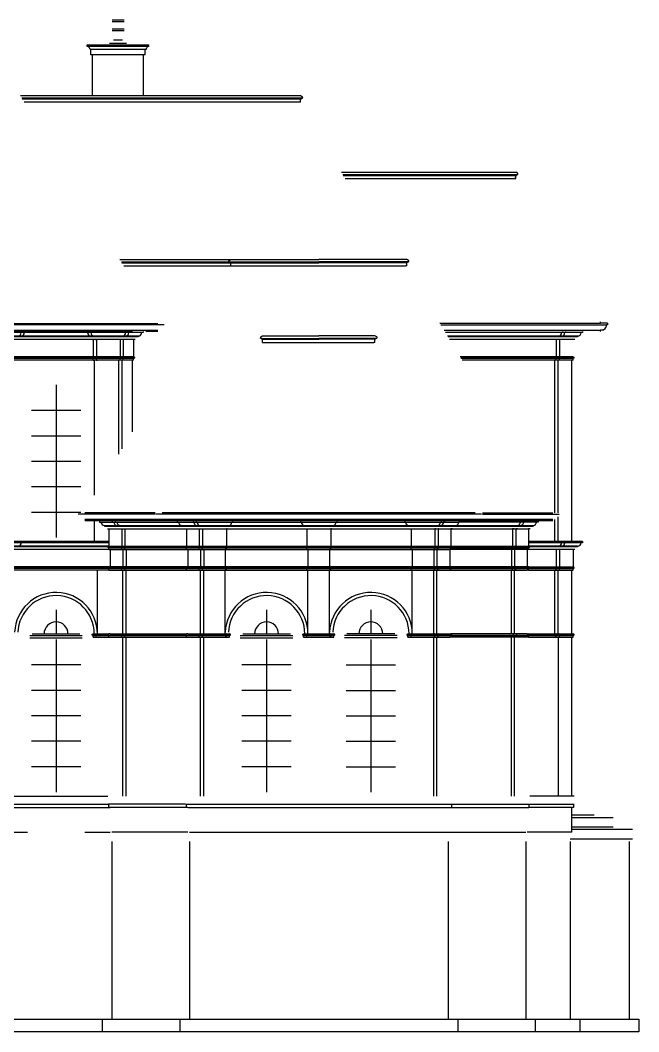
# Model space of a CAD drawing. Header units: metres. Extents: x 10516 to 12055, y -106 to 577.
# Drawn here: x 11667 to 12055, y -106 to 530 of the extents above; entities that cross this region are included whole.
import ezdxf

# ---------------------------------------------------------------- set-up
doc = ezdxf.new("R2010")
doc.units = ezdxf.units.M

msp = doc.modelspace()

# ---------------------------------------------------------------- linework, layer by layer
for p, q in [((11731.88, 529.57), (11724.31, 529.57)), ((11731.88, 528.57), (11724.31, 528.57)), ((11731.88, 523.95), (11724.31, 523.95)), ((11731.88, 522.95), (11724.31, 522.95)), ((11722.81, 515.07), (11733.38, 515.07)), ((11730.88, 517.07), (11725.31, 517.07)), ((11708.69, 513.07), (11708.69, 514.07)), ((11708.69, 514.07), (11747.49, 514.07)), ((11747.49, 513.07), (11708.69, 513.07)), ((11708.69, 513.07), (11708.69, 513.07)), ((11745.69, 511.27), (11710.49, 511.27)), ((11711.09, 507.86), (11711.09, 511.27)), ((11745.09, 507.86), (11745.09, 511.27)), ((11747.49, 513.07), (11747.49, 514.07)), ((11747.49, 513.07), (11747.49, 513.07)), ((11745.09, 507.86), (11711.09, 507.86)), ((11712.09, 482.06), (11712.09, 507.86)), ((11744.09, 482.06), (11744.09, 507.86)), ((11842.7, 482.06, -0.34), (11666.74, 482.06, -0.34)), ((11843.54, 480.56, -0.34), (11667.65, 480.56, -0.34)), ((11842.69, 480.06, -0.34), (11667.96, 480.06, -0.34)), ((11842.7, 478.06, -0.34), (11669.17, 478.06, -0.34)), ((11842.69, 478.06, -0.34), (11841.94, 478.06, -0.34)), ((11843.79, 481.51, -0.34), (11842.69, 482.06, -0.34)), ((11842.69, 480.06, -0.34), (11843.07, 480.06, -0.34)), ((11842.69, 478.06, -0.34), (11842.69, 480.06, -0.34)), ((11868.34, 434.06, -0.34), (11977.9, 434.06, -0.34)), ((11869.24, 432.56, -0.34), (11978.74, 432.56, -0.34)), ((11978.99, 433.51, -0.34), (11977.89, 434.06, -0.34)), ((11869.54, 432.06, -0.34), (11977.89, 432.06, -0.34)), ((11870.74, 430.06, -0.34), (11977.9, 430.06, -0.34)), ((11977.89, 430.06, -0.34), (11977.14, 430.06, -0.34)), ((11977.89, 432.06, -0.34), (11978.27, 432.06, -0.34)), ((11977.89, 430.06, -0.34), (11977.89, 432.06, -0.34)), ((11729.32, 379.2), (11854.14, 379.2)), ((11730.24, 377.7), (11854.14, 377.7)), ((11730.54, 377.2), (11798.51, 377.2)), ((11731.76, 375.2), (11798.88, 375.2)), ((11797.79, 378.65), (11798.88, 379.2)), ((11798.88, 377.2), (11798.51, 377.2)), ((11798.88, 375.2), (11798.88, 377.2)), ((11798.88, 377.2), (11854.14, 377.2)), ((11798.88, 375.2), (11799.63, 375.2)), ((11799.63, 375.2), (11908.66, 375.2)), ((11909.41, 379.2), (11854.14, 379.2)), ((11910.28, 377.7), (11854.14, 377.7)), ((11909.41, 377.2), (11854.14, 377.2)), ((11909.41, 375.2), (11908.66, 375.2)), ((11910.5, 378.65), (11909.41, 379.2)), ((11909.41, 377.2), (11909.78, 377.2)), ((11909.41, 375.2), (11909.41, 377.2)), ((11463.52, 339.06), (11753.14, 339.06)), ((11463.52, 338.31), (11757.15, 338.31)), ((11930.23, 339.25), (12031.14, 339.25)), ((11930.83, 338.25), (12034.85, 338.25)), ((12031.14, 339.25), (12031.14, 340.06)), ((12035.56, 339.25), (12031.14, 339.25)), ((12035.56, 338.25), (12034.85, 338.25)), ((12035.56, 339.25), (12035.56, 338.25)), ((11740.77, 331.18), (11387.17, 331.18)), ((11463.52, 334.92), (11753.14, 334.92)), ((11737.14, 334.06), (11463.52, 334.06)), ((11742.89, 333.31), (11463.52, 333.31)), ((11740.77, 330.68), (11463.52, 330.68)), ((11667.67, 334.06), (11667.67, 333.31)), ((11667.67, 331.18), (11667.67, 330.68)), ((11669.67, 333.31), (11669.17, 333.31)), ((11669.67, 334.06), (11669.67, 333.31)), ((11708.62, 334.06), (11708.62, 333.31)), ((11708.62, 333.31), (11709.12, 333.31)), ((11710.62, 334.06), (11710.62, 333.31)), ((11710.62, 331.18), (11710.62, 330.68)), ((11712.62, 331.18), (11712.62, 330.68)), ((11731.27, 331.18), (11731.27, 330.68)), ((11733.27, 334.06), (11733.27, 333.31)), ((11733.27, 331.18), (11733.27, 330.68)), ((11735.27, 333.31), (11734.77, 333.31)), ((11735.27, 334.06), (11735.27, 333.31)), ((11740.77, 331.18), (11740.77, 330.68)), ((11743.89, 333.31), (11742.89, 333.31)), ((11743.89, 334.06), (11743.89, 333.31)), ((11753.14, 334.06), (11745.49, 334.06)), ((11817.72, 330.65), (11818.81, 331.2)), ((11818.81, 331.2), (11854.14, 331.2)), ((11889.47, 331.2), (11854.14, 331.2)), ((11890.57, 330.65), (11889.47, 331.2)), ((11932.89, 334.81), (12031.14, 334.81)), ((12018.89, 333.31), (11933.79, 333.31)), ((12016.77, 331.18), (11935.07, 331.18)), ((12016.77, 330.68), (11935.37, 330.68)), ((12005.15, 331.18, 0.34), (12005.15, 330.68, 0.34)), ((12007.15, 333.31, 0.34), (12006.65, 333.31, 0.34)), ((12007.15, 334.06, 0.34), (12007.15, 333.31, 0.34)), ((12007.15, 331.18, 0.34), (12007.15, 330.68, 0.34)), ((12009.15, 333.31, 0.34), (12008.65, 333.31, 0.34)), ((12009.15, 334.06, 0.34), (12009.15, 333.31, 0.34)), ((12016.77, 331.18, 0.34), (12016.77, 330.68, 0.34)), ((12019.9, 333.31, 0.34), (12018.9, 333.31, 0.34)), ((12019.9, 334.06, 0.34), (12019.9, 333.31, 0.34)), ((12033.22, 334.81), (12031.14, 334.81)), ((12031.14, 334.06), (12031.14, 334.81)), ((12033.22, 334.81), (12033.22, 335.35)), ((11737.89, 329.06), (11462.77, 329.06)), ((11711.99, 329.06), (11712.49, 329.06)), ((11712.49, 329.06), (11712.49, 318.06)), ((11713.99, 329.06), (11714.49, 329.06)), ((11714.49, 329.06), (11714.49, 318.06)), ((11729.39, 329.06), (11729.39, 318.06)), ((11729.89, 329.06), (11729.39, 329.06)), ((11731.39, 329.06), (11731.39, 318.06)), ((11731.89, 329.06), (11731.39, 329.06)), ((11737.89, 329.06), (11737.89, 318.06)), ((11738.89, 329.06), (11737.89, 329.06)), ((11817.94, 329.7), (11854.14, 329.7)), ((11818.81, 329.2), (11818.44, 329.2)), ((11818.81, 327.2), (11818.81, 329.2)), ((11818.81, 329.2), (11854.14, 329.2)), ((11818.81, 327.2), (11819.56, 327.2)), ((11819.56, 327.2), (11888.72, 327.2)), ((11890.35, 329.7), (11854.14, 329.7)), ((11889.47, 329.2), (11854.14, 329.2)), ((11889.47, 327.2), (11888.72, 327.2)), ((11889.47, 329.2), (11889.85, 329.2)), ((11889.47, 327.2), (11889.47, 329.2)), ((12014.89, 329.06), (11936.34, 329.06)), ((12003.27, 329.06, 0.34), (12003.27, 318.06, 0.34)), ((12005.27, 329.06, 0.34), (12005.27, 318.06, 0.34)), ((11737.89, 318.06), (11462.14, 318.06)), ((11711.94, 317.78), (11712.49, 318.06)), ((11713.94, 317.78), (11714.49, 318.06)), ((11729.94, 317.78), (11729.39, 318.06)), ((11731.94, 317.78), (11731.39, 318.06)), ((11738.44, 317.78), (11737.89, 318.06)), ((12013.9, 318.06, 0.34), (11942.94, 318.06, 0.34)), ((12003.82, 317.78, 0.34), (12003.27, 318.06, 0.34)), ((12005.82, 317.78, 0.34), (12005.27, 318.06, 0.34)), ((12014.44, 317.78, 0.34), (12013.89, 318.06, 0.34)), ((11738.33, 317.31), (11462.14, 317.31)), ((11737.89, 317.06), (11462.14, 317.06)), ((11737.14, 316.06), (11462.14, 316.06)), ((11712.49, 317.06), (11712.3, 317.06)), ((11712.49, 316.06), (11712.49, 317.06)), ((11712.49, 316.06), (11713.24, 316.06)), ((11713.24, 231.22), (11713.24, 316.06)), ((11714.49, 316.06), (11714.49, 317.06)), ((11714.49, 316.06), (11715.24, 316.06)), ((11728.64, 256.89), (11728.64, 316.06)), ((11729.39, 316.06), (11728.64, 316.06)), ((11729.39, 316.06), (11729.39, 317.06)), ((11730.64, 260.22), (11730.64, 316.06)), ((11731.39, 316.06), (11730.64, 316.06)), ((11731.39, 317.06), (11731.58, 317.06)), ((11731.39, 316.06), (11731.39, 317.06)), ((11737.14, 271.05), (11737.14, 316.06)), ((11737.89, 316.06), (11737.14, 316.06)), ((11737.89, 317.06), (11738.08, 317.06)), ((11737.89, 316.06), (11737.89, 317.06)), ((12014.34, 317.31, 0.34), (11943.39, 317.31, 0.34)), ((12014.08, 317.06, 0.34), (11943.54, 317.06, 0.34)), ((12013.89, 316.06, 0.34), (11944.14, 316.06, 0.34)), ((12002.52, 220.06), (12002.52, 316.06)), ((12003.27, 316.06, 0.34), (12003.27, 317.06, 0.34)), ((12004.52, 220.06), (12004.52, 316.06)), ((12005.27, 316.06, 0.34), (12005.27, 317.06, 0.34)), ((12013.14, 202.06), (12013.15, 316.06)), ((12013.9, 316.06, 0.34), (12013.9, 317.06, 0.34)), ((11689.14, 300.56), (11689.14, 204.56)), ((11673.64, 284.56), (11704.64, 284.56)), ((11673.64, 268.56), (11704.64, 268.56)), ((11673.64, 252.56), (11704.64, 252.56)), ((11673.64, 236.56), (11704.64, 236.56)), ((11673.64, 220.56), (11704.64, 220.56)), ((11751.37, 219.31), (11703.14, 219.31)), ((11751.37, 220.06), (11707.14, 220.06)), ((11956.42, 219.31), (11751.87, 219.31)), ((11952.41, 220.06), (11755.88, 220.06)), ((11956.92, 220.06), (12001.14, 220.06)), ((11956.92, 219.31), (12005.15, 219.31)), ((12004.52, 202.06), (12004.52, 217.48)), ((12001.14, 215.92), (11707.14, 215.92)), ((12001.14, 215.06), (11707.14, 215.06)), ((11713.24, 202.06), (11713.24, 215.06)), ((11716.39, 215.06), (11716.39, 214.31)), ((11716.39, 214.31), (11717.39, 214.31)), ((11717.39, 214.31), (11765.13, 214.31)), ((11719.52, 212.18), (11988.77, 212.18)), ((11719.52, 212.18), (11719.52, 211.68)), ((11719.52, 211.68), (11988.77, 211.68)), ((11721.39, 210.06), (11722.39, 210.06)), ((11722.39, 210.06), (11985.89, 210.06)), ((11722.39, 210.06), (11722.39, 199.06)), ((11724.39, 215.06), (11724.39, 214.31)), ((11724.39, 214.31), (11725.39, 214.31)), ((11726.39, 215.06), (11726.39, 214.31)), ((11727.52, 212.18), (11727.52, 211.68)), ((11729.39, 210.06), (11730.39, 210.06)), ((11729.52, 212.18), (11729.52, 211.68)), ((11730.39, 210.06), (11730.39, 199.06)), ((11731.39, 210.06), (11732.39, 210.06)), ((11732.39, 210.06), (11732.39, 199.06)), ((11765.13, 215.06), (11765.13, 214.31)), ((11765.13, 214.31), (11766.13, 214.31)), ((11766.13, 214.31), (11942.16, 214.31)), ((11768.25, 212.18), (11768.25, 211.68)), ((11770.13, 210.06), (11771.13, 210.06)), ((11771.13, 210.06), (11771.13, 199.06)), ((11775.25, 215.06), (11775.25, 214.31)), ((11775.25, 214.31), (11775.75, 214.31)), ((11777.25, 215.06), (11777.25, 214.31)), ((11777.25, 212.18), (11777.25, 211.68)), ((11778.63, 210.06), (11779.13, 210.06)), ((11779.13, 210.06), (11779.13, 199.06)), ((11779.25, 212.18), (11779.25, 211.68)), ((11780.63, 210.06), (11781.13, 210.06)), ((11781.13, 210.06), (11781.13, 199.06)), ((11796.15, 210.06), (11796.15, 199.06)), ((11796.65, 210.06), (11796.15, 210.06)), ((11798.02, 212.18), (11798.02, 211.68)), ((11800.02, 215.06), (11800.02, 214.31)), ((11842.77, 215.06), (11842.77, 214.31)), ((11844.77, 212.18), (11844.77, 211.68)), ((11846.15, 210.06), (11846.65, 210.06)), ((11846.65, 210.06), (11846.65, 199.06)), ((11861.64, 210.06), (11861.64, 199.06)), ((11862.14, 210.06), (11861.64, 210.06)), ((11863.52, 212.18), (11863.52, 211.68)), ((11865.52, 215.06), (11865.52, 214.31)), ((11908.27, 215.06), (11908.27, 214.31)), ((11910.27, 212.18), (11910.27, 211.68)), ((11911.64, 210.06), (11912.14, 210.06)), ((11912.14, 210.06), (11912.14, 199.06)), ((11927.16, 210.06), (11927.16, 199.06)), ((11927.66, 210.06), (11927.16, 210.06)), ((11929.04, 212.18), (11929.04, 211.68)), ((11929.16, 210.06), (11929.16, 199.06)), ((11929.66, 210.06), (11929.16, 210.06)), ((11931.04, 215.06), (11931.04, 214.31)), ((11931.04, 212.18), (11931.04, 211.68)), ((11933.04, 214.31), (11932.54, 214.31)), ((11933.04, 215.06), (11933.04, 214.31)), ((11937.16, 210.06), (11937.16, 199.06)), ((11938.16, 210.06), (11937.16, 210.06)), ((11940.04, 212.18), (11940.04, 211.68)), ((11943.16, 214.31), (11942.16, 214.31)), ((11943.16, 215.06), (11943.16, 214.31)), ((11990.89, 214.31), (11943.16, 214.31)), ((11975.89, 210.06), (11975.89, 199.06)), ((11976.89, 210.06), (11975.89, 210.06)), ((11977.89, 210.06), (11977.89, 199.06)), ((11978.89, 210.06), (11977.89, 210.06)), ((11978.77, 212.18), (11978.77, 211.68)), ((11980.77, 212.18), (11980.77, 211.68)), ((11981.89, 215.06), (11981.89, 214.31)), ((11983.89, 214.31), (11982.89, 214.31)), ((11983.89, 215.06), (11983.89, 214.31)), ((11985.89, 210.06), (11985.89, 199.06)), ((11986.89, 210.06), (11985.89, 210.06)), ((11988.77, 212.18), (11988.77, 211.68)), ((11991.89, 214.31), (11990.89, 214.31)), ((11991.89, 215.06), (11991.89, 214.31)), ((12002.52, 202.06), (12002.52, 215.92)), ((11722.39, 202.06), (11592.64, 202.06)), ((11722.39, 201.31), (11592.64, 201.31)), ((11722.39, 199.18), (11592.64, 199.18)), ((11721.74, 198.68), (11592.64, 198.68)), ((11722.39, 197.06), (11592.64, 197.06)), ((11667.77, 201.31), (11667.27, 201.31)), ((11667.77, 202.06), (11667.77, 201.31)), ((11721.85, 198.78), (11722.39, 199.06)), ((11721.96, 198.31), (11986.33, 198.31)), ((11722.39, 198.06), (11722.21, 198.06)), ((11722.39, 199.06), (11985.89, 199.06)), ((11722.39, 197.06), (11722.39, 198.06)), ((11722.39, 198.06), (11985.89, 198.06)), ((11722.39, 197.06), (11723.14, 197.06)), ((11723.14, 197.06), (11723.14, 186.06)), ((11723.14, 197.06), (11771.13, 197.06)), ((11729.85, 198.78), (11730.39, 199.06)), ((11730.39, 198.06), (11730.21, 198.06)), ((11730.39, 197.06), (11730.39, 198.06)), ((11730.39, 197.06), (11731.14, 197.06)), ((11731.14, 197.06), (11731.14, 186.06)), ((11731.85, 198.78), (11732.39, 199.06)), ((11732.39, 197.06), (11732.39, 198.06)), ((11732.39, 197.06), (11733.14, 197.06)), ((11733.14, 197.06), (11733.14, 186.06)), ((11770.58, 198.78), (11771.13, 199.06)), ((11771.13, 198.06), (11770.94, 198.06)), ((11771.13, 197.06), (11771.13, 198.06)), ((11771.13, 197.06), (11771.88, 197.06)), ((11771.88, 197.06), (11936.41, 197.06)), ((11771.88, 197.06), (11771.88, 186.06)), ((11778.58, 198.78), (11779.13, 199.06)), ((11779.13, 198.06), (11778.94, 198.06)), ((11779.13, 197.06), (11779.13, 198.06)), ((11779.13, 197.06), (11779.88, 197.06)), ((11779.88, 197.06), (11779.88, 186.06)), ((11780.58, 198.78), (11781.13, 199.06)), ((11781.13, 197.06), (11781.13, 198.06)), ((11781.13, 197.06), (11781.88, 197.06)), ((11781.88, 197.06), (11781.88, 186.06)), ((11796.15, 197.06), (11795.4, 197.06)), ((11795.4, 197.06), (11795.4, 186.06)), ((11796.69, 198.78), (11796.15, 199.06)), ((11796.15, 197.06), (11796.15, 198.06)), ((11846.1, 198.78), (11846.65, 199.06)), ((11846.65, 197.06), (11846.65, 198.06)), ((11846.65, 197.06), (11847.4, 197.06)), ((11847.4, 197.06), (11847.4, 186.06)), ((11861.64, 197.06), (11860.89, 197.06)), ((11860.89, 197.06), (11860.89, 186.06)), ((11862.19, 198.78), (11861.64, 199.06)), ((11861.64, 197.06), (11861.64, 198.06)), ((11911.6, 198.78), (11912.14, 199.06)), ((11912.14, 197.06), (11912.14, 198.06)), ((11912.14, 197.06), (11912.89, 197.06)), ((11912.89, 197.06), (11912.89, 186.06)), ((11926.41, 197.06), (11926.41, 186.06)), ((11927.16, 197.06), (11926.41, 197.06)), ((11927.71, 198.78), (11927.16, 199.06)), ((11927.16, 197.06), (11927.16, 198.06)), ((11928.41, 197.06), (11928.41, 186.06)), ((11929.16, 197.06), (11928.41, 197.06)), ((11929.71, 198.78), (11929.16, 199.06)), ((11929.16, 198.06), (11929.35, 198.06)), ((11929.16, 197.06), (11929.16, 198.06)), ((11936.41, 197.06), (11936.41, 186.06)), ((11937.16, 197.06), (11936.41, 197.06)), ((11937.71, 198.78), (11937.16, 199.06)), ((11937.16, 198.06), (11937.35, 198.06)), ((11937.16, 197.06), (11937.16, 198.06)), ((11985.14, 197.06), (11937.16, 197.06)), ((11975.14, 197.06), (11975.14, 186.06)), ((11975.89, 197.06), (11975.14, 197.06)), ((11976.44, 198.78), (11975.89, 199.06)), ((11975.89, 197.06), (11975.89, 198.06)), ((11977.14, 197.06), (11977.14, 186.06)), ((11977.89, 197.06), (11977.14, 197.06)), ((11978.44, 198.78), (11977.89, 199.06)), ((11977.89, 198.06), (11978.08, 198.06)), ((11977.89, 197.06), (11977.89, 198.06)), ((11985.14, 197.06), (11985.14, 186.06)), ((11985.89, 197.06), (11985.14, 197.06)), ((12013.89, 197.06), (11985.14, 197.06)), ((12019.89, 202.06), (11985.89, 202.06)), ((12019.89, 201.31), (11985.89, 201.31)), ((12016.77, 199.18), (11985.89, 199.18)), ((11986.44, 198.78), (11985.89, 199.06)), ((11985.89, 198.06), (11986.08, 198.06)), ((11985.89, 197.06), (11985.89, 198.06)), ((12016.74, 198.68), (11986.55, 198.68)), ((12003.27, 197.06), (12003.27, 186.06)), ((12003.77, 197.06), (12003.27, 197.06)), ((12005.15, 199.18), (12005.15, 198.68)), ((12005.27, 197.06), (12005.27, 186.06)), ((12005.77, 197.06), (12005.27, 197.06)), ((12007.15, 202.06), (12007.15, 201.31)), ((12007.15, 199.18), (12007.15, 198.68)), ((12009.15, 202.06), (12009.15, 201.31)), ((12013.89, 197.06), (12013.89, 186.06)), ((12014.89, 197.06), (12013.89, 197.06)), ((12016.77, 199.18), (12016.77, 198.68)), ((12019.89, 202.06), (12019.89, 201.31)), ((11985.89, 186.06), (11387.17, 186.06)), ((11986.33, 185.31), (11387.17, 185.31)), ((11722.21, 185.06), (11597.64, 185.06)), ((11721.85, 185.78), (11722.39, 186.06)), ((11722.39, 185.06), (11722.21, 185.06)), ((11722.39, 184.06), (11722.39, 185.06)), ((11722.39, 185.06), (11985.89, 185.06)), ((11729.85, 185.78), (11730.39, 186.06)), ((11730.39, 185.06), (11730.21, 185.06)), ((11730.39, 184.06), (11730.39, 185.06)), ((11731.85, 185.78), (11732.39, 186.06)), ((11732.39, 184.06), (11732.39, 185.06)), ((11770.58, 185.78), (11771.13, 186.06)), ((11771.13, 185.06), (11770.94, 185.06)), ((11771.13, 184.06), (11771.13, 185.06)), ((11778.58, 185.78), (11779.13, 186.06)), ((11779.13, 185.06), (11778.94, 185.06)), ((11779.13, 184.06), (11779.13, 185.06)), ((11780.58, 185.78), (11781.13, 186.06)), ((11781.13, 184.06), (11781.13, 185.06)), ((11796.69, 185.78), (11796.15, 186.06)), ((11796.15, 184.06), (11796.15, 185.06)), ((11846.1, 185.78), (11846.65, 186.06)), ((11846.65, 184.06), (11846.65, 185.06)), ((11862.19, 185.78), (11861.64, 186.06)), ((11861.64, 184.06), (11861.64, 185.06)), ((11911.6, 185.78), (11912.14, 186.06)), ((11912.14, 184.06), (11912.14, 185.06)), ((11927.71, 185.78), (11927.16, 186.06)), ((11927.16, 184.06), (11927.16, 185.06)), ((11929.71, 185.78), (11929.16, 186.06)), ((11929.16, 185.06), (11929.35, 185.06)), ((11929.16, 184.06), (11929.16, 185.06)), ((11937.71, 185.78), (11937.16, 186.06)), ((11937.16, 185.06), (11937.35, 185.06)), ((11937.16, 184.06), (11937.16, 185.06)), ((11976.44, 185.78), (11975.89, 186.06)), ((11975.89, 184.06), (11975.89, 185.06)), ((11978.44, 185.78), (11977.89, 186.06)), ((11977.89, 185.06), (11978.08, 185.06)), ((11977.89, 184.06), (11977.89, 185.06)), ((11986.44, 185.78), (11985.89, 186.06)), ((11985.89, 186.06), (12013.89, 186.06)), ((11985.89, 185.06), (11986.08, 185.06)), ((11985.89, 184.06), (11985.89, 185.06)), ((11985.89, 185.06), (12014.08, 185.06)), ((11986.33, 185.31), (12014.33, 185.31)), ((12003.82, 185.78), (12003.27, 186.06)), ((12003.27, 184.06), (12003.27, 185.06)), ((12005.82, 185.78), (12005.27, 186.06)), ((12005.27, 184.06), (12005.27, 185.06)), ((12014.44, 185.78), (12013.89, 186.06)), ((12013.89, 184.06), (12013.89, 185.06)), ((11722.39, 184.06), (11597.64, 184.06)), ((11715.14, 144.06), (11715.14, 184.06)), ((11722.39, 184.06), (11723.14, 184.06)), ((11723.14, 184.06), (11985.14, 184.06)), ((11730.39, 184.06), (11731.14, 184.06)), ((11731.14, 144.06), (11731.14, 184.06)), ((11732.39, 184.06), (11733.14, 184.06)), ((11733.14, 144.06), (11733.14, 184.06)), ((11771.13, 184.06), (11771.88, 184.06)), ((11779.13, 184.06), (11779.88, 184.06)), ((11779.88, 144.06), (11779.88, 184.06)), ((11781.13, 184.06), (11781.88, 184.06)), ((11781.88, 144.06), (11781.88, 184.06)), ((11795.4, 144.06), (11795.4, 184.06)), ((11796.15, 184.06), (11795.4, 184.06)), ((11846.65, 184.06), (11847.4, 184.06)), ((11847.4, 144.06), (11847.4, 184.06)), ((11860.89, 144.06), (11860.89, 184.06)), ((11861.64, 184.06), (11860.89, 184.06)), ((11912.14, 184.06), (11912.89, 184.06)), ((11912.89, 144.06), (11912.89, 184.06)), ((11926.41, 144.06), (11926.41, 184.06)), ((11927.16, 184.06), (11926.41, 184.06)), ((11928.41, 144.06), (11928.41, 184.06)), ((11929.16, 184.06), (11928.41, 184.06)), ((11937.16, 184.06), (11936.41, 184.06)), ((11975.14, 144.06), (11975.14, 184.06)), ((11975.89, 184.06), (11975.14, 184.06)), ((11977.14, 144.06), (11977.14, 184.06)), ((11977.89, 184.06), (11977.14, 184.06)), ((11985.89, 184.06), (11985.14, 184.06)), ((11985.89, 184.06), (12013.89, 184.06)), ((12002.52, 144.06), (12002.52, 184.06)), ((12004.52, 144.06), (12004.52, 184.06)), ((12013.14, 144.06), (12013.14, 184.06)), ((11689.14, 159.06), (11689.14, 144.06)), ((11821.4, 159.06), (11821.4, 144.06)), ((11886.89, 159.06), (11886.89, 144.06)), ((11672.64, 143.06), (11705.64, 143.06)), ((11672.64, 141.56), (11705.64, 141.56)), ((11674.14, 144.06), (11704.14, 144.06)), ((11689.14, 140.56), (11689.14, 44.56)), ((11711.85, 143.78), (11712.39, 144.06)), ((11711.96, 143.31), (11798.58, 143.31)), ((11712.39, 143.06), (11712.21, 143.06)), ((11712.39, 144.06), (11722.39, 144.06)), ((11712.39, 142.06), (11712.39, 143.06)), ((11712.39, 143.06), (11722.21, 143.06)), ((11712.39, 142.06), (11722.39, 142.06)), ((11713.85, 143.78), (11714.39, 144.06)), ((11714.39, 142.06), (11714.39, 143.06)), ((11714.39, 142.06), (11715.14, 142.06)), ((11721.85, 143.78), (11722.39, 144.06)), ((11722.39, 143.06), (11722.21, 143.06)), ((11723.14, 144.06), (11722.39, 144.06)), ((11722.39, 143.06), (11798.15, 143.06)), ((11722.39, 142.06), (11722.39, 143.06)), ((11722.39, 142.06), (11723.14, 142.06)), ((11723.14, 144.06), (11771.13, 144.06)), ((11723.14, 142.06), (11771.13, 142.06)), ((11729.85, 143.78), (11730.39, 144.06)), ((11730.39, 143.06), (11730.21, 143.06)), ((11730.39, 142.06), (11730.39, 143.06)), ((11731.14, 42.06), (11731.14, 142.06)), ((11731.85, 143.78), (11732.39, 144.06)), ((11732.39, 142.06), (11732.39, 143.06)), ((11732.39, 142.06), (11733.14, 142.06)), ((11733.14, 42.06), (11733.14, 142.06)), ((11770.58, 143.78), (11771.13, 144.06)), ((11771.13, 143.06), (11770.94, 143.06)), ((11771.88, 144.06), (11771.13, 144.06)), ((11771.13, 142.06), (11771.13, 143.06)), ((11771.13, 142.06), (11771.88, 142.06)), ((11771.88, 144.06), (11798.15, 144.06)), ((11771.88, 142.06), (11798.15, 142.06)), ((11778.58, 143.78), (11779.13, 144.06)), ((11779.13, 143.06), (11778.94, 143.06)), ((11779.13, 142.06), (11779.13, 143.06)), ((11779.88, 42.06), (11779.88, 142.06)), ((11780.58, 143.78), (11781.13, 144.06)), ((11781.13, 142.06), (11781.13, 143.06)), ((11781.13, 142.06), (11781.88, 142.06)), ((11781.88, 42.06), (11781.88, 142.06)), ((11796.15, 142.06), (11795.4, 142.06)), ((11796.69, 143.78), (11796.15, 144.06)), ((11796.15, 142.06), (11796.15, 143.06)), ((11798.69, 143.78), (11798.15, 144.06)), ((11798.15, 143.06), (11798.33, 143.06)), ((11798.15, 142.06), (11798.15, 143.06)), ((11804.9, 143.06), (11837.9, 143.06)), ((11804.9, 141.56), (11837.9, 141.56)), ((11806.4, 144.06), (11836.4, 144.06)), ((11821.4, 140.56), (11821.4, 44.56)), ((11844.1, 143.78), (11844.65, 144.06)), ((11844.21, 143.31), (11864.08, 143.31)), ((11844.65, 143.06), (11844.46, 143.06)), ((11844.65, 144.06), (11863.64, 144.06)), ((11844.65, 142.06), (11844.65, 143.06)), ((11844.65, 143.06), (11863.64, 143.06)), ((11844.65, 142.06), (11863.64, 142.06)), ((11846.1, 143.78), (11846.65, 144.06)), ((11846.65, 142.06), (11846.65, 143.06)), ((11846.65, 142.06), (11847.4, 142.06)), ((11861.64, 142.06), (11860.89, 142.06)), ((11862.19, 143.78), (11861.64, 144.06)), ((11861.64, 142.06), (11861.64, 143.06)), ((11864.19, 143.78), (11863.64, 144.06)), ((11863.64, 143.06), (11863.83, 143.06)), ((11863.64, 142.06), (11863.64, 143.06)), ((11903.39, 143.06), (11870.39, 143.06)), ((11903.39, 141.56), (11870.39, 141.56)), ((11901.89, 144.06), (11871.89, 144.06)), ((11886.89, 140.56), (11886.89, 44.56)), ((11909.6, 143.78), (11910.14, 144.06)), ((11909.7, 143.31), (11986.33, 143.31)), ((11910.14, 143.06), (11909.95, 143.06)), ((11910.14, 144.06), (11936.41, 144.06)), ((11910.14, 142.06), (11910.14, 143.06)), ((11910.14, 143.06), (11985.89, 143.06)), ((11910.14, 142.06), (11936.41, 142.06)), ((11911.6, 143.78), (11912.14, 144.06)), ((11912.14, 142.06), (11912.14, 143.06)), ((11912.14, 142.06), (11912.89, 142.06)), ((11926.41, 42.06), (11926.41, 142.06)), ((11927.16, 142.06), (11926.41, 142.06)), ((11927.71, 143.78), (11927.16, 144.06)), ((11927.16, 142.06), (11927.16, 143.06)), ((11928.41, 42.06), (11928.41, 142.06)), ((11929.71, 143.78), (11929.16, 144.06)), ((11929.16, 143.06), (11929.35, 143.06)), ((11929.16, 142.06), (11929.16, 143.06)), ((11936.41, 144.06), (11937.16, 144.06)), ((11937.16, 142.06), (11936.41, 142.06)), ((11985.14, 144.06), (11937.16, 144.06)), ((11937.71, 143.78), (11937.16, 144.06)), ((11937.16, 143.06), (11937.35, 143.06)), ((11937.16, 142.06), (11937.16, 143.06)), ((11985.14, 142.06), (11937.16, 142.06)), ((11975.14, 42.06), (11975.14, 142.06)), ((11975.89, 142.06), (11975.14, 142.06)), ((11976.44, 143.78), (11975.89, 144.06)), ((11975.89, 142.06), (11975.89, 143.06)), ((11977.14, 42.06), (11977.14, 142.06)), ((11978.44, 143.78), (11977.89, 144.06)), ((11977.89, 143.06), (11978.08, 143.06)), ((11977.89, 142.06), (11977.89, 143.06)), ((11985.14, 144.06), (11985.89, 144.06)), ((11985.89, 142.06), (11985.14, 142.06)), ((11986.44, 143.78), (11985.89, 144.06)), ((11985.89, 143.06), (11986.08, 143.06)), ((11985.89, 142.06), (11985.89, 143.06)), ((11985.9, 144.06, -0.75), (12013.9, 144.06)), ((11985.9, 142.06, -0.75), (12013.9, 142.06)), ((11986.08, 143.06, 0.17), (12013.89, 143.06, 0.75)), ((11986.33, 143.31), (12014.33, 143.31, 0.75)), ((12003.27, 142.06), (12002.52, 142.06)), ((12003.82, 143.78), (12003.27, 144.06)), ((12003.27, 143.06), (12003.46, 143.06)), ((12003.27, 142.06), (12003.27, 143.06)), ((12004.52, 142.06), (12004.52, 42.06)), ((12005.82, 143.78), (12005.27, 144.06)), ((12005.27, 143.06), (12005.46, 143.06)), ((12005.27, 142.06), (12005.27, 143.06)), ((12013.15, 42.06), (12013.14, 142.06)), ((12014.44, 143.78), (12013.89, 144.06)), ((12013.89, 143.06), (12014.08, 143.06)), ((12013.89, 142.06), (12013.89, 143.06)), ((11704.64, 124.56), (11673.64, 124.56)), ((11836.9, 124.56), (11805.9, 124.56)), ((11871.39, 124.56), (11902.39, 124.56)), ((11704.64, 108.56), (11673.64, 108.56)), ((11836.9, 108.56), (11805.9, 108.56)), ((11871.39, 108.56), (11902.39, 108.56)), ((11704.64, 92.56), (11673.64, 92.56)), ((11836.9, 92.56), (11805.9, 92.56)), ((11871.39, 92.56), (11902.39, 92.56)), ((11704.64, 76.56), (11673.64, 76.56)), ((11836.9, 76.56), (11805.9, 76.56)), ((11871.39, 76.56), (11902.39, 76.56)), ((11704.64, 60.56), (11673.64, 60.56)), ((11836.9, 60.56), (11805.9, 60.56)), ((11871.39, 60.56), (11902.39, 60.56)), ((11463.64, 42.06), (11721.64, 42.06)), ((12014.65, 42.06), (11986.65, 42.06)), ((11597.64, 37.06), (11721.87, 37.06)), ((11597.64, 35.06), (11723.14, 35.06)), ((11722.1, 37.06), (11722.1, 35.06)), ((11770.38, 37.06), (11722.1, 37.06)), ((11723.14, 35.06), (11722.1, 35.06)), ((11771.88, 35.06), (11723.14, 35.06)), ((11770.84, 37.06), (11986.64, 37.06)), ((11770.84, 37.06), (11770.84, 35.06)), ((11771.88, 35.06), (11770.84, 35.06)), ((11771.88, 35.06), (11985.14, 35.06)), ((11936.41, 35.06), (11937.45, 35.06)), ((11937.45, 37.06), (11937.45, 35.06)), ((11985.14, 35.06), (11986.18, 35.06)), ((11986.18, 37.06), (11986.18, 35.06)), ((12014.19, 35.06), (11986.19, 35.06)), ((11986.65, 37.06), (12014.65, 37.06)), ((12013.15, 19.56), (12013.15, 35.06)), ((12014.19, 37.06), (12014.19, 35.06)), ((12027.15, 30.06), (12013.15, 30.06)), ((12039.15, 28.56), (12013.15, 28.56)), ((11610.64, 19.56), (11671.13, 19.56)), ((11707.13, 19.56), (11723.14, 19.56)), ((11771.88, 19.56), (11724.14, 19.56)), ((11772.88, 19.56), (11984.14, 19.56)), ((12013.15, 19.56), (11985.15, 19.56)), ((12039.15, 22.56), (12013.15, 22.56)), ((12051.15, 21.06), (12013.15, 21.06)), ((11724.14, 13.56), (11724.14, -97.94)), ((11772.88, 13.56), (11772.88, -97.94)), ((11935.41, 13.56), (11935.41, -97.94)), ((11984.14, 13.56), (11984.14, -97.94)), ((12012.14, 13.56), (12012.14, -97.94)), ((12051.15, 15.06), (12012.15, 15.06)), ((12012.15, 13.56), (12012.15, -97.94)), ((12049.15, 13.56), (12049.15, -97.94)), ((10515.77, -97.94), (12055.15, -97.94)), ((11718.14, -97.94), (11718.14, -105.94)), ((11766.88, -97.94), (11766.88, -105.94)), ((11941.41, -97.94), (11941.41, -105.94)), ((11990.14, -97.94), (11990.14, -105.94)), ((12018.14, -97.94), (12018.14, -105.94)), ((12055.15, -97.94), (12055.15, -105.94)), ((12055.15, -105.94), (11285.14, -105.94))]:
    msp.add_line(p, q)
for centre, radius, start, end in [((11707.81, 510.79, 0.22), 2.72, 10.29498, 57.08515), ((11748.37, 510.79, 0.22), 2.72, 122.91485, 169.70502), ((11843.57, 480.06, -0.68), 0.5, 90.00006, 180.00006), ((11843.57, 481.06, -0.68), 0.5, 270.00006, 63.98695), ((11978.77, 432.06, -0.68), 0.5, 90.00006, 180.00006), ((11978.77, 433.06, -0.68), 0.5, 270.00006, 63.98695), ((11798.01, 378.2, -0.34), 0.5, 116.01311, 270), ((11798.01, 377.2, -0.34), 0.5, 0, 90), ((11910.28, 377.2, -0.34), 0.5, 90, 180), ((11910.28, 378.2, -0.34), 0.5, 270, 63.98689), ((12032.02, 337.93, 0.41), 2.84, 294.89281, 6.62654), ((11665.11, 333.17, -0.31), 2.07, 285.7158, 3.75539), ((11667.11, 333.17, -0.31), 2.07, 285.7158, 3.75539), ((11711.18, 333.17, -0.31), 2.07, 176.24461, 254.2842), ((11713.18, 333.17, -0.31), 2.07, 176.24461, 254.2842), ((11730.71, 333.17, 0.58), 2.07, 285.7158, 3.75539), ((11732.71, 333.17, 0.58), 2.07, 285.7158, 3.75539), ((11740.77, 333.31, -0.34), 2.12, 269.99997, 0), ((11817.94, 330.2, -0.34), 0.5, 116.01311, 270), ((11890.35, 330.2, -0.34), 0.5, 270, 63.98689), ((12004.59, 333.17, 2.65), 2.07, 285.71586, 3.75546), ((12006.59, 333.17, 2.65), 2.07, 285.71586, 3.75546), ((12016.77, 333.31), 2.12, 270.00003, 0.00006), ((11817.94, 329.2, -0.34), 0.5, 0, 90), ((11890.35, 329.2, -0.34), 0.5, 90, 180), ((11712.05, 317.56, -0.31), 0.25, 116.01311, 270), ((11714.05, 317.56, -0.31), 0.25, 116.01311, 270), ((11729.83, 317.56, 0.58), 0.25, 270, 63.98689), ((11731.83, 317.56, 0.58), 0.25, 270, 63.98689), ((11738.33, 317.56, 0.41), 0.25, 270, 63.98689), ((12003.71, 317.56, 2.65), 0.25, 270.00006, 63.98695), ((12005.71, 317.56, 2.65), 0.25, 270.00006, 63.98695), ((12014.33, 317.56, 0.75), 0.25, 270.00006, 63.98695), ((11712.05, 317.06, -0.31), 0.25, 0, 90), ((11714.05, 317.06, -0.31), 0.25, 0, 90), ((11729.83, 317.06, 0.58), 0.25, 90, 180), ((11731.83, 317.06, 0.58), 0.25, 90, 180), ((11738.33, 317.06, 0.41), 0.25, 90, 180), ((12003.71, 317.06, 2.65), 0.25, 90.00006, 180.00006), ((12005.71, 317.06, 2.65), 0.25, 90.00006, 180.00006), ((12014.33, 317.06, 0.75), 0.25, 90.00006, 180.00006), ((11719.52, 214.31, -1.09), 2.12, 180, 270.00003), ((11727.52, 214.31, -1.09), 2.12, 180, 270.00003), ((11729.52, 214.31, -1.09), 2.12, 180, 270.00003), ((11768.25, 214.31, -0.34), 2.12, 180, 270.00003), ((11777.81, 214.17, 0.2), 2.07, 176.24461, 254.2842), ((11779.81, 214.17, 0.2), 2.07, 176.24461, 254.2842), ((11797.46, 214.17), 2.07, 285.7158, 3.75539), ((11845.33, 214.17), 2.07, 176.24461, 254.2842), ((11862.96, 214.17), 2.07, 285.7158, 3.75539), ((11910.83, 214.17), 2.07, 176.24461, 254.2842), ((11928.48, 214.17, 0.2), 2.07, 285.7158, 3.75539), ((11930.48, 214.17, 0.2), 2.07, 285.7158, 3.75539), ((11940.04, 214.31, -0.34), 2.12, 269.99997, 0), ((11978.77, 214.31, -1.09), 2.12, 269.99997, 0), ((11980.77, 214.31, -1.09), 2.12, 269.99997, 0), ((11988.77, 214.31, -1.09), 2.12, 269.99997, 0), ((11665.21, 201.17, -1.09), 2.07, 285.7158, 3.75539), ((11721.96, 198.56), 0.25, 116.01311, 270), ((11721.96, 198.06), 0.25, 0, 90), ((11729.96, 198.56), 0.25, 116.01311, 270), ((11729.96, 198.06), 0.25, 0, 90), ((11731.96, 198.56), 0.25, 116.01311, 270), ((11731.96, 198.06), 0.25, 0, 90), ((11770.69, 198.56, 0.75), 0.25, 116.01311, 270), ((11770.69, 198.56, 0.02), 0.25, 116.01311, 270), ((11770.69, 198.06, 0.75), 0.25, 0, 90), ((11770.69, 198.06, 0.02), 0.25, 0, 90), ((11778.69, 198.56, 0.2), 0.25, 116.01311, 270), ((11778.69, 198.56, 0.02), 0.25, 116.01311, 270), ((11778.69, 198.06, 0.2), 0.25, 0, 90), ((11778.69, 198.06, 0.02), 0.25, 0, 90), ((11780.69, 198.56, 0.2), 0.25, 116.01311, 270), ((11780.69, 198.56, 0.02), 0.25, 116.01311, 270), ((11780.69, 198.06, 0.2), 0.25, 0, 90), ((11780.69, 198.06, 0.02), 0.25, 0, 90), ((11796.58, 198.06, 0.2), 0.25, 90, 180), ((11796.58, 198.06, 0.02), 0.25, 90, 180), ((11796.58, 198.56, 0.2), 0.25, 270, 63.98689), ((11796.58, 198.56, 0.02), 0.25, 270, 63.98689), ((11846.21, 198.56), 0.25, 116.01311, 270), ((11846.21, 198.06), 0.25, 0, 90), ((11862.08, 198.06), 0.25, 90, 180), ((11862.08, 198.56), 0.25, 270, 63.98689), ((11911.7, 198.56, 0.2), 0.25, 116.01311, 270), ((11911.7, 198.56, 0.02), 0.25, 116.01311, 270), ((11911.7, 198.06), 0.25, 0, 90), ((11911.7, 198.06, 0.2), 0.25, 0, 90), ((11927.6, 198.06, 0.2), 0.25, 90, 180), ((11927.6, 198.06, 0.02), 0.25, 90, 180), ((11927.6, 198.56, 0.2), 0.25, 270, 63.98689), ((11927.6, 198.56, 0.02), 0.25, 270, 63.98689), ((11929.6, 198.06, 0.2), 0.25, 90, 180), ((11929.6, 198.06, 0.02), 0.25, 90, 180), ((11929.6, 198.56, 0.2), 0.25, 270, 63.98689), ((11929.6, 198.56, 0.02), 0.25, 270, 63.98689), ((11937.6, 198.06, 0.75), 0.25, 90, 180), ((11937.6, 198.06, 0.02), 0.25, 90, 180), ((11937.6, 198.56, 0.75), 0.25, 270, 63.98689), ((11937.6, 198.56, 0.02), 0.25, 270, 63.98689), ((11976.33, 198.06), 0.25, 90, 180), ((11976.33, 198.56), 0.25, 270, 63.98689), ((11978.33, 198.06), 0.25, 90, 180), ((11978.33, 198.56), 0.25, 270, 63.98689), ((11986.33, 198.06), 0.25, 90, 180), ((11986.33, 198.56), 0.25, 270, 63.98689), ((12004.59, 201.17, 2.18), 2.07, 285.71586, 3.75546), ((12006.59, 201.17, 2.18), 2.07, 285.71586, 3.75546), ((12016.77, 201.31, 0.34), 2.12, 270.00003, 0.00006), ((11721.96, 185.56, 1.09), 0.25, 116.01311, 270), ((11721.96, 185.06, 1.09), 0.25, 0, 90), ((11729.96, 185.56, 0.54), 0.25, 116.01311, 270), ((11729.96, 185.06, 0.54), 0.25, 0, 90), ((11731.96, 185.56, 0.54), 0.25, 116.01311, 270), ((11731.96, 185.06, 0.54), 0.25, 0, 90), ((11770.69, 185.56, 1.11), 0.25, 116.01311, 270), ((11770.69, 185.06, 1.11), 0.25, 0, 90), ((11778.69, 185.56, 0.56), 0.25, 116.01311, 270), ((11778.69, 185.06, 0.56), 0.25, 0, 90), ((11780.69, 185.56, 0.56), 0.25, 116.01311, 270), ((11780.69, 185.06, 0.56), 0.25, 0, 90), ((11796.58, 185.06, 0.56), 0.25, 90, 180), ((11796.58, 185.56, 0.56), 0.25, 270, 63.98689), ((11846.21, 185.56, 0.36), 0.25, 116.01311, 270), ((11846.21, 185.06, 0.36), 0.25, 0, 90), ((11862.08, 185.06, 0.36), 0.25, 90, 180), ((11862.08, 185.56, 0.36), 0.25, 270, 63.98689), ((11911.7, 185.56, 0.56), 0.25, 116.01311, 270), ((11911.7, 185.06, 0.56), 0.25, 0, 90), ((11927.6, 185.06, 0.56), 0.25, 90, 180), ((11927.6, 185.56, 0.56), 0.25, 270, 63.98689), ((11929.6, 185.06, 0.56), 0.25, 90, 180), ((11929.6, 185.56, 0.56), 0.25, 270, 63.98689), ((11937.6, 185.06, 1.11), 0.25, 90, 180), ((11937.6, 185.56, 1.11), 0.25, 270, 63.98689), ((11976.33, 185.06, 0.54), 0.25, 90, 180), ((11976.33, 185.56, 0.54), 0.25, 270, 63.98689), ((11978.33, 185.06, 0.54), 0.25, 90, 180), ((11978.33, 185.56, 0.54), 0.25, 270, 63.98689), ((11986.33, 185.06, 1.09), 0.25, 90, 180), ((11986.33, 185.56, 1.09), 0.25, 270, 63.98689), ((12003.71, 185.06, 2.18), 0.25, 90.00006, 180.00006), ((12003.71, 185.56, 2.18), 0.25, 270.00006, 63.98695), ((12005.71, 185.06, 2.18), 0.25, 90.00006, 180.00006), ((12005.71, 185.56, 2.18), 0.25, 270.00006, 63.98695), ((12014.33, 185.06, 0.34), 0.25, 90.00006, 180.00006), ((12014.33, 185.56, 0.34), 0.25, 270.00006, 63.98695), ((11689.14, 144.06), 26, 0, 177.61692), ((11689.14, 144.06), 24, 0, 177.61692), ((11821.4, 144.06), 26, 0, 177.61692), ((11821.4, 144.06), 24, 0, 177.61692), ((11886.89, 144.06), 26, 0, 177.61692), ((11886.89, 144.06), 24, 0, 177.61692), ((11689.14, 144.06, -1.43), 7.5, 0, 180), ((11821.4, 144.06, 2.54), 7.5, 0, 180), ((11886.89, 144.06, 2.54), 7.5, 0, 180), ((11711.96, 143.56, -1.43), 0.25, 116.01311, 270), ((11711.96, 143.06, -1.43), 0.25, 0, 90), ((11713.96, 143.56, -1.43), 0.25, 116.01311, 270), ((11713.96, 143.06, -1.43), 0.25, 0, 90), ((11721.96, 143.56, -1.43), 0.25, 116.01311, 270), ((11721.96, 143.06, -1.43), 0.25, 0, 90), ((11729.96, 143.56, -0.34), 0.25, 116.01311, 270), ((11729.96, 143.06, -0.34), 0.25, 0, 90), ((11731.96, 143.56, -0.34), 0.25, 116.01311, 270), ((11731.96, 143.06, -0.34), 0.25, 0, 90), ((11770.69, 143.56, 1.11), 0.25, 116.01311, 270), ((11770.69, 143.06, 1.11), 0.25, 0, 90), ((11778.69, 143.56, 2.2), 0.25, 116.01311, 270), ((11778.69, 143.06, 2.2), 0.25, 0, 90), ((11780.69, 143.56, 2.2), 0.25, 116.01311, 270), ((11780.69, 143.06, 2.2), 0.25, 0, 90), ((11796.58, 143.06, 2.54), 0.25, 90, 180), ((11796.58, 143.56, 2.54), 0.25, 270, 63.98689), ((11798.58, 143.06, 2.54), 0.25, 90, 180), ((11798.58, 143.56, 2.54), 0.25, 270, 63.98689), ((11844.21, 143.56, 2.54), 0.25, 116.01311, 270), ((11844.21, 143.06, 2.54), 0.25, 0, 90), ((11846.21, 143.56, 2.54), 0.25, 116.01311, 270), ((11846.21, 143.06, 2.54), 0.25, 0, 90), ((11862.08, 143.06, 2.54), 0.25, 90, 180), ((11862.08, 143.56, 2.54), 0.25, 270, 63.98689), ((11864.08, 143.06, 2.54), 0.25, 90, 180), ((11864.08, 143.56, 2.54), 0.25, 270, 63.98689), ((11909.7, 143.56, 2.54), 0.25, 116.01311, 270), ((11909.7, 143.06, 2.54), 0.25, 0, 90), ((11911.7, 143.56, 2.54), 0.25, 116.01311, 270), ((11911.7, 143.06, 2.54), 0.25, 0, 90), ((11927.6, 143.06, 2.2), 0.25, 90, 180), ((11927.6, 143.56, 2.2), 0.25, 270, 63.98689), ((11929.6, 143.06, 2.2), 0.25, 90, 180), ((11929.6, 143.56, 2.2), 0.25, 270, 63.98689), ((11937.6, 143.06, 1.11), 0.25, 90, 180), ((11937.6, 143.56, 1.11), 0.25, 270, 63.98689), ((11976.33, 143.06, -0.9), 0.25, 90, 180), ((11976.33, 143.56, -0.9), 0.25, 270, 63.98689), ((11978.33, 143.06, -0.9), 0.25, 90, 180), ((11978.33, 143.56, -0.9), 0.25, 270, 63.98689), ((11986.33, 143.06, -1.43), 0.25, 90, 180), ((11986.33, 143.56, -1.43), 0.25, 270, 63.98689), ((12003.71, 143.06, -0.34), 0.25, 90.00006, 180.00006), ((12003.71, 143.56, -0.34), 0.25, 270.00006, 63.98695), ((12005.71, 143.06, -0.34), 0.25, 90.00006, 180.00006), ((12005.71, 143.56, -0.34), 0.25, 270.00006, 63.98695), ((12014.33, 143.06, 0.75), 0.25, 90.00006, 180.00006), ((12014.33, 143.56, 0.75), 0.25, 270.00006, 63.98695)]:
    msp.add_arc(centre, radius, start, end)

doc.saveas('drawing.dxf')
